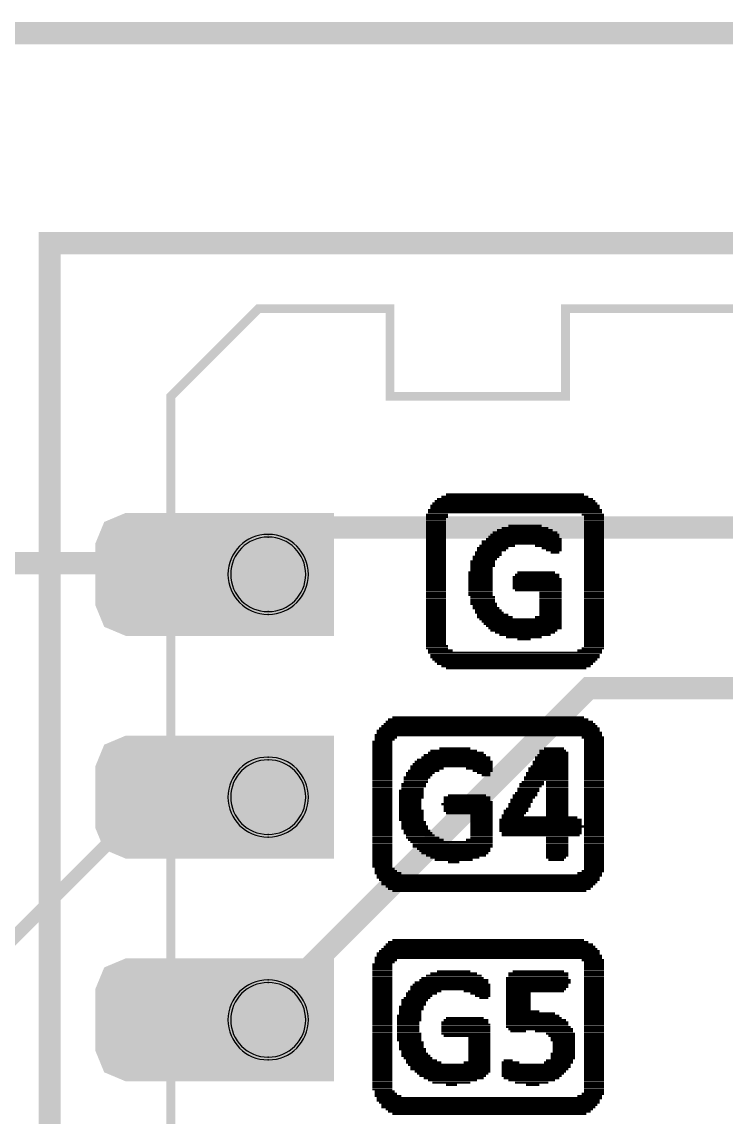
# Model space of a CAD drawing. Header units: millimetres. Extents: x -19 to 69, y -19.1 to 19.1.
# Drawn here: x 18.4 to 26.43, y 6.64 to 19.13 of the extents above; entities that cross this region are included whole.
import ezdxf

# ---------------------------------------------------------------- set-up
doc = ezdxf.new("R2010")
doc.units = ezdxf.units.MM
for name, color, linetype, true_color in [('BoardOutLine', 7, 'Continuous', 0xff00ff), ('BottomSolderMaskLayer', 7, 'Continuous', 0xaa00ff), ('Multi-Layer', 7, 'Continuous', 0xc0c0c0), ('TopLayer', 7, 'Continuous', 0xff0000), ('TopPasteMaskLayer', 7, 'Continuous', 0x808080), ('TopSilkLayer', 7, 'Continuous', 0xffcc00), ('TopSolderMaskLayer', 7, 'Continuous', 0x800080)]:
    doc.layers.add(name, color=color, linetype=linetype, true_color=true_color)

msp = doc.modelspace()

# ---------------------------------------------------------------- hatches: boundary and pattern name
at = {"layer": 'BottomSolderMaskLayer'}
for points in [[(20.458, 13.528), (21.96, 13.528), (21.96, 12.126), (20.458, 12.126)], [(20.458, 10.988), (21.96, 10.988), (21.96, 9.586), (20.458, 9.586)], [(20.458, 8.448), (21.96, 8.448), (21.96, 7.046), (20.458, 7.046)]]:
    msp.add_hatch(color=256, dxfattribs=at).paths.add_polyline_path(points)
at = {"layer": 'Multi-Layer'}
for points in [[(20.509, 13.477), (21.909, 13.477), (21.909, 12.177), (20.509, 12.177)], [(20.509, 10.937), (21.909, 10.937), (21.909, 9.637), (20.509, 9.637)], [(20.509, 8.397), (21.909, 8.397), (21.909, 7.097), (20.509, 7.097)]]:
    msp.add_hatch(color=256, dxfattribs=at).paths.add_polyline_path(points)
at = {"layer": 'TopLayer'}
for points in [[(19.289, 13.152), (19.384, 13.382), (19.614, 13.477), (20.464, 13.477), (20.694, 13.382), (20.789, 13.152), (20.789, 12.502), (20.694, 12.272), (20.464, 12.177), (19.614, 12.177), (19.384, 12.272), (19.289, 12.502)], [(19.289, 10.612), (19.384, 10.842), (19.614, 10.937), (20.464, 10.937), (20.694, 10.842), (20.789, 10.612), (20.789, 9.962), (20.694, 9.732), (20.464, 9.637), (19.614, 9.637), (19.384, 9.732), (19.289, 9.962)], [(19.289, 8.072), (19.384, 8.302), (19.614, 8.397), (20.464, 8.397), (20.694, 8.302), (20.789, 8.072), (20.789, 7.422), (20.694, 7.192), (20.464, 7.097), (19.614, 7.097), (19.384, 7.192), (19.289, 7.422)]]:
    msp.add_hatch(color=256, dxfattribs=at).paths.add_polyline_path(points)
at = {"layer": 'TopPasteMaskLayer'}
for points in [[(19.289, 13.152), (19.384, 13.382), (19.614, 13.477), (20.464, 13.477), (20.694, 13.382), (20.789, 13.152), (20.789, 12.502), (20.694, 12.272), (20.464, 12.177), (19.614, 12.177), (19.384, 12.272), (19.289, 12.502)], [(19.289, 10.612), (19.384, 10.842), (19.614, 10.937), (20.464, 10.937), (20.694, 10.842), (20.789, 10.612), (20.789, 9.962), (20.694, 9.732), (20.464, 9.637), (19.614, 9.637), (19.384, 9.732), (19.289, 9.962)], [(19.289, 8.072), (19.384, 8.302), (19.614, 8.397), (20.464, 8.397), (20.694, 8.302), (20.789, 8.072), (20.789, 7.422), (20.694, 7.192), (20.464, 7.097), (19.614, 7.097), (19.384, 7.192), (19.289, 7.422)]]:
    msp.add_hatch(color=256, dxfattribs=at).paths.add_polyline_path(points)
at = {"layer": 'TopSolderMaskLayer'}
for points in [[(19.238, 13.177), (19.34, 13.425), (19.585, 13.528), (20.493, 13.528), (20.738, 13.425), (20.84, 13.177), (20.84, 12.477), (20.738, 12.229), (20.493, 12.126), (19.585, 12.126), (19.34, 12.229), (19.238, 12.477)], [(20.458, 13.528), (21.96, 13.528), (21.96, 12.126), (20.458, 12.126)], [(19.238, 10.637), (19.34, 10.885), (19.585, 10.988), (20.493, 10.988), (20.738, 10.885), (20.84, 10.637), (20.84, 9.937), (20.738, 9.689), (20.493, 9.586), (19.585, 9.586), (19.34, 9.689), (19.238, 9.937)], [(20.458, 10.988), (21.96, 10.988), (21.96, 9.586), (20.458, 9.586)], [(19.238, 8.097), (19.34, 8.345), (19.585, 8.448), (20.493, 8.448), (20.738, 8.345), (20.84, 8.097), (20.84, 7.397), (20.738, 7.149), (20.493, 7.046), (19.585, 7.046), (19.34, 7.149), (19.238, 7.397)], [(20.458, 8.448), (21.96, 8.448), (21.96, 7.046), (20.458, 7.046)]]:
    msp.add_hatch(color=256, dxfattribs=at).paths.add_polyline_path(points)

# ---------------------------------------------------------------- linework, layer by layer
at = {"layer": 'BoardOutLine', "const_width": 0.254}
msp.add_lwpolyline([(0, 19), (50, 19)], dxfattribs=at)
msp.add_lwpolyline([(18.718, 16.603), (40.718, 16.603), (40.718, -17.397), (18.718, -17.397), (18.718, 16.603)], close=True, dxfattribs=at)
at = {"layer": 'BottomSolderMaskLayer'}
for points in [[(21.212, 13.283), (21.206, 13.283)], [(21.212, 12.371), (21.206, 12.371)], [(21.212, 10.743), (21.206, 10.743)], [(21.212, 9.831), (21.206, 9.831)], [(21.212, 8.203), (21.206, 8.203)], [(21.212, 7.291), (21.206, 7.291)]]:
    msp.add_lwpolyline(points, close=True, dxfattribs=at)
for centre, start, end in [((21.206, 12.827), 90, 270), ((21.212, 12.827), 270, 90), ((21.206, 10.287), 90, 270), ((21.212, 10.287), 270, 90), ((21.206, 7.747), 90, 270), ((21.212, 7.747), 270, 90)]:
    msp.add_arc(centre, 0.456, start, end, dxfattribs=at)
at = {"layer": 'Multi-Layer'}
for points in [[(21.212, 13.252), (21.207, 13.252)], [(21.212, 12.402), (21.207, 12.402)], [(21.212, 10.712), (21.207, 10.712)], [(21.212, 9.862), (21.207, 9.862)], [(21.212, 8.172), (21.207, 8.172)], [(21.212, 7.322), (21.207, 7.322)]]:
    msp.add_lwpolyline(points, close=True, dxfattribs=at)
for centre, start, end in [((21.207, 12.827), 90, 270), ((21.212, 12.827), 270, 90), ((21.207, 10.287), 90, 270), ((21.212, 10.287), 270, 90), ((21.207, 7.747), 90, 270), ((21.212, 7.747), 270, 90)]:
    msp.add_arc(centre, 0.425, start, end, dxfattribs=at)
at = {"layer": 'TopLayer'}
for points, const_width in [([(47.159, 13.361), (21.616, 13.361), (21.209, 12.954)], 0.254), ([(20.039, 12.954), (13.843, 12.954), (12.065, 11.176)], 0.254), ([(21.209, 7.874), (24.866, 11.531), (46.059, 11.531)], 0.254), ([(20.039, 10.414), (15.875, 6.25), (15.875, 2.921)], 0.15)]:
    msp.add_lwpolyline(points, dxfattribs=dict(at, const_width=const_width))
at = {"layer": 'TopSilkLayer'}
for points, const_width in [([(40.099, -17.143), (40.099, 14.857), (39.099, 15.857), (37.599, 15.857), (37.599, 14.857), (35.599, 14.857), (35.599, 15.857), (30.099, 15.857), (24.599, 15.857), (24.599, 14.857), (22.599, 14.857), (22.599, 15.857), (21.099, 15.857), (20.099, 14.857), (20.099, -17.143)], 0.1), ([(23.236, 13.737), (24.811, 13.737)], 0.0254), ([(23.058, 13.61), (24.988, 13.61)], 0.0254), ([(23.083, 13.635), (24.963, 13.635)], 0.0254), ([(23.109, 13.661), (24.938, 13.661)], 0.0254), ([(23.134, 13.686), (24.912, 13.686)], 0.0254), ([(23.185, 13.712), (24.861, 13.712)], 0.0254), ([(23.007, 13.508), (23.261, 13.508)], 0.0254), ([(23.007, 13.483), (23.261, 13.483)], 0.0254), ([(23.033, 13.559), (25.014, 13.559)], 0.0254), ([(23.033, 13.534), (25.014, 13.534)], 0.0254), ([(23.058, 13.585), (24.988, 13.585)], 0.0254), ([(24.785, 13.508), (25.039, 13.508)], 0.0254), ([(24.811, 13.483), (25.039, 13.483)], 0.0254), ([(23.007, 13.458), (23.236, 13.458)], 0.0254), ([(23.007, 13.432), (23.236, 13.432)], 0.0254), ([(23.007, 13.407), (23.236, 13.407)], 0.0254), ([(23.007, 13.381), (23.236, 13.381)], 0.0254), ([(23.007, 13.356), (23.236, 13.356)], 0.0254), ([(23.871, 13.356), (24.404, 13.356)], 0.0254), ([(23.947, 13.381), (24.328, 13.381)], 0.0254), ([(24.811, 13.458), (25.039, 13.458)], 0.0254), ([(24.811, 13.432), (25.039, 13.432)], 0.0254), ([(24.811, 13.407), (25.039, 13.407)], 0.0254), ([(24.811, 13.381), (25.039, 13.381)], 0.0254), ([(24.811, 13.356), (25.039, 13.356)], 0.0254), ([(23.007, 13.331), (23.236, 13.331)], 0.0254), ([(23.007, 13.305), (23.236, 13.305)], 0.0254), ([(23.007, 13.28), (23.236, 13.28)], 0.0254), ([(23.007, 13.254), (23.236, 13.254)], 0.0254), ([(23.007, 13.229), (23.236, 13.229)], 0.0254), ([(23.693, 13.229), (24.557, 13.229)], 0.0254), ([(23.718, 13.254), (24.531, 13.254)], 0.0254), ([(23.744, 13.28), (24.531, 13.28)], 0.0254), ([(23.769, 13.305), (24.506, 13.305)], 0.0254), ([(23.82, 13.331), (24.455, 13.331)], 0.0254), ([(24.811, 13.331), (25.039, 13.331)], 0.0254), ([(24.811, 13.305), (25.039, 13.305)], 0.0254), ([(24.811, 13.28), (25.039, 13.28)], 0.0254), ([(24.811, 13.254), (25.039, 13.254)], 0.0254), ([(24.811, 13.229), (25.039, 13.229)], 0.0254), ([(23.007, 13.204), (23.236, 13.204)], 0.0254), ([(23.007, 13.178), (23.236, 13.178)], 0.0254), ([(23.007, 13.153), (23.236, 13.153)], 0.0254), ([(23.007, 13.127), (23.236, 13.127)], 0.0254), ([(23.007, 13.102), (23.236, 13.102)], 0.0254), ([(23.591, 13.127), (23.947, 13.127)], 0.0254), ([(23.591, 13.102), (23.922, 13.102)], 0.0254), ([(23.617, 13.153), (24.023, 13.153)], 0.0254), ([(23.642, 13.204), (24.557, 13.204)], 0.0254), ([(23.642, 13.178), (24.557, 13.178)], 0.0254), ([(24.252, 13.153), (24.557, 13.153)], 0.0254), ([(24.328, 13.127), (24.557, 13.127)], 0.0254), ([(24.379, 13.102), (24.557, 13.102)], 0.0254), ([(24.811, 13.204), (25.039, 13.204)], 0.0254), ([(24.811, 13.178), (25.039, 13.178)], 0.0254), ([(24.811, 13.153), (25.039, 13.153)], 0.0254), ([(24.811, 13.127), (25.039, 13.127)], 0.0254), ([(24.811, 13.102), (25.039, 13.102)], 0.0254), ([(23.007, 13.077), (23.236, 13.077)], 0.0254), ([(23.007, 13.051), (23.236, 13.051)], 0.0254), ([(23.007, 13.026), (23.236, 13.026)], 0.0254), ([(23.007, 13), (23.236, 13)], 0.0254), ([(23.541, 13.026), (23.845, 13.026)], 0.0254), ([(23.541, 13), (23.82, 13)], 0.0254), ([(23.566, 13.077), (23.871, 13.077)], 0.0254), ([(23.566, 13.051), (23.871, 13.051)], 0.0254), ([(24.43, 13.077), (24.531, 13.077)], 0.0254), ([(24.811, 13.077), (25.039, 13.077)], 0.0254), ([(24.811, 13.051), (25.039, 13.051)], 0.0254), ([(24.811, 13.026), (25.039, 13.026)], 0.0254), ([(24.811, 13), (25.039, 13)], 0.0254), ([(23.007, 12.975), (23.236, 12.975)], 0.0254), ([(23.007, 12.95), (23.236, 12.95)], 0.0254), ([(23.007, 12.924), (23.236, 12.924)], 0.0254), ([(23.007, 12.899), (23.236, 12.899)], 0.0254), ([(23.007, 12.873), (23.236, 12.873)], 0.0254), ([(23.515, 12.975), (23.795, 12.975)], 0.0254), ([(23.515, 12.95), (23.795, 12.95)], 0.0254), ([(23.515, 12.924), (23.795, 12.924)], 0.0254), ([(23.515, 12.899), (23.769, 12.899)], 0.0254), ([(23.515, 12.873), (23.769, 12.873)], 0.0254), ([(24.811, 12.975), (25.039, 12.975)], 0.0254), ([(24.811, 12.95), (25.039, 12.95)], 0.0254), ([(24.811, 12.924), (25.039, 12.924)], 0.0254), ([(24.811, 12.899), (25.039, 12.899)], 0.0254), ([(24.811, 12.873), (25.039, 12.873)], 0.0254), ([(23.007, 12.848), (23.236, 12.848)], 0.0254), ([(23.007, 12.823), (23.236, 12.823)], 0.0254), ([(23.007, 12.797), (23.236, 12.797)], 0.0254), ([(23.007, 12.772), (23.236, 12.772)], 0.0254), ([(23.007, 12.746), (23.236, 12.746)], 0.0254), ([(23.49, 12.848), (23.769, 12.848)], 0.0254), ([(23.49, 12.823), (23.769, 12.823)], 0.0254), ([(23.49, 12.797), (23.769, 12.797)], 0.0254), ([(23.49, 12.772), (23.769, 12.772)], 0.0254), ([(23.49, 12.746), (23.769, 12.746)], 0.0254), ([(23.998, 12.797), (24.531, 12.797)], 0.0254), ([(23.998, 12.772), (24.557, 12.772)], 0.0254), ([(23.998, 12.746), (24.557, 12.746)], 0.0254), ([(24.023, 12.823), (24.531, 12.823)], 0.0254), ([(24.049, 12.848), (24.48, 12.848)], 0.0254), ([(24.811, 12.848), (25.039, 12.848)], 0.0254), ([(24.811, 12.823), (25.039, 12.823)], 0.0254), ([(24.811, 12.797), (25.039, 12.797)], 0.0254), ([(24.811, 12.772), (25.039, 12.772)], 0.0254), ([(24.811, 12.746), (25.039, 12.746)], 0.0254), ([(23.007, 12.721), (23.236, 12.721)], 0.0254), ([(23.007, 12.696), (23.236, 12.696)], 0.0254), ([(23.007, 12.67), (23.236, 12.67)], 0.0254), ([(23.007, 12.645), (23.236, 12.645)], 0.0254), ([(23.007, 12.619), (23.236, 12.619)], 0.0254), ([(23.49, 12.721), (23.769, 12.721)], 0.0254), ([(23.49, 12.696), (23.769, 12.696)], 0.0254), ([(23.49, 12.67), (23.769, 12.67)], 0.0254), ([(23.49, 12.645), (23.769, 12.645)], 0.0254), ([(23.49, 12.619), (23.769, 12.619)], 0.0254), ([(23.998, 12.721), (24.557, 12.721)], 0.0254), ([(23.998, 12.696), (24.557, 12.696)], 0.0254), ([(23.998, 12.67), (24.557, 12.67)], 0.0254), ([(24.023, 12.645), (24.557, 12.645)], 0.0254), ([(24.303, 12.619), (24.557, 12.619)], 0.0254), ([(24.811, 12.721), (25.039, 12.721)], 0.0254), ([(24.811, 12.696), (25.039, 12.696)], 0.0254), ([(24.811, 12.67), (25.039, 12.67)], 0.0254), ([(24.811, 12.645), (25.039, 12.645)], 0.0254), ([(24.811, 12.619), (25.039, 12.619)], 0.0254), ([(23.007, 12.594), (23.236, 12.594)], 0.0254), ([(23.007, 12.569), (23.236, 12.569)], 0.0254), ([(23.007, 12.543), (23.236, 12.543)], 0.0254), ([(23.007, 12.518), (23.236, 12.518)], 0.0254), ([(23.007, 12.492), (23.236, 12.492)], 0.0254), ([(23.49, 12.594), (23.769, 12.594)], 0.0254), ([(23.515, 12.569), (23.795, 12.569)], 0.0254), ([(23.515, 12.543), (23.795, 12.543)], 0.0254), ([(23.515, 12.518), (23.795, 12.518)], 0.0254), ([(23.515, 12.492), (23.82, 12.492)], 0.0254), ([(24.303, 12.594), (24.557, 12.594)], 0.0254), ([(24.303, 12.569), (24.557, 12.569)], 0.0254), ([(24.303, 12.543), (24.557, 12.543)], 0.0254), ([(24.303, 12.518), (24.557, 12.518)], 0.0254), ([(24.303, 12.492), (24.557, 12.492)], 0.0254), ([(24.811, 12.594), (25.039, 12.594)], 0.0254), ([(24.811, 12.569), (25.039, 12.569)], 0.0254), ([(24.811, 12.543), (25.039, 12.543)], 0.0254), ([(24.811, 12.518), (25.039, 12.518)], 0.0254), ([(24.811, 12.492), (25.039, 12.492)], 0.0254), ([(23.007, 12.467), (23.236, 12.467)], 0.0254), ([(23.007, 12.442), (23.236, 12.442)], 0.0254), ([(23.007, 12.416), (23.236, 12.416)], 0.0254), ([(23.007, 12.391), (23.236, 12.391)], 0.0254), ([(23.007, 12.365), (23.236, 12.365)], 0.0254), ([(23.541, 12.467), (23.82, 12.467)], 0.0254), ([(23.541, 12.442), (23.845, 12.442)], 0.0254), ([(23.566, 12.416), (23.871, 12.416)], 0.0254), ([(23.566, 12.391), (23.896, 12.391)], 0.0254), ([(23.591, 12.365), (23.947, 12.365)], 0.0254), ([(24.303, 12.467), (24.557, 12.467)], 0.0254), ([(24.303, 12.442), (24.557, 12.442)], 0.0254), ([(24.303, 12.416), (24.557, 12.416)], 0.0254), ([(24.303, 12.391), (24.557, 12.391)], 0.0254), ([(24.303, 12.365), (24.557, 12.365)], 0.0254), ([(24.811, 12.467), (25.039, 12.467)], 0.0254), ([(24.811, 12.442), (25.039, 12.442)], 0.0254), ([(24.811, 12.416), (25.039, 12.416)], 0.0254), ([(24.811, 12.391), (25.039, 12.391)], 0.0254), ([(24.811, 12.365), (25.039, 12.365)], 0.0254), ([(23.007, 12.34), (23.236, 12.34)], 0.0254), ([(23.007, 12.315), (23.236, 12.315)], 0.0254), ([(23.007, 12.289), (23.236, 12.289)], 0.0254), ([(23.007, 12.264), (23.236, 12.264)], 0.0254), ([(23.007, 12.238), (23.236, 12.238)], 0.0254), ([(23.591, 12.34), (23.998, 12.34)], 0.0254), ([(23.617, 12.315), (24.557, 12.315)], 0.0254), ([(23.642, 12.289), (24.557, 12.289)], 0.0254), ([(23.668, 12.264), (24.557, 12.264)], 0.0254), ([(23.693, 12.238), (24.557, 12.238)], 0.0254), ([(24.252, 12.34), (24.557, 12.34)], 0.0254), ([(24.811, 12.34), (25.039, 12.34)], 0.0254), ([(24.811, 12.315), (25.039, 12.315)], 0.0254), ([(24.811, 12.289), (25.039, 12.289)], 0.0254), ([(24.811, 12.264), (25.039, 12.264)], 0.0254), ([(24.811, 12.238), (25.039, 12.238)], 0.0254), ([(23.007, 12.213), (23.236, 12.213)], 0.0254), ([(23.007, 12.188), (23.236, 12.188)], 0.0254), ([(23.007, 12.162), (23.236, 12.162)], 0.0254), ([(23.007, 12.137), (23.236, 12.137)], 0.0254), ([(23.007, 12.111), (23.236, 12.111)], 0.0254), ([(23.718, 12.213), (24.557, 12.213)], 0.0254), ([(23.744, 12.188), (24.506, 12.188)], 0.0254), ([(23.795, 12.162), (24.48, 12.162)], 0.0254), ([(23.845, 12.137), (24.43, 12.137)], 0.0254), ([(23.922, 12.111), (24.328, 12.111)], 0.0254), ([(24.811, 12.213), (25.039, 12.213)], 0.0254), ([(24.811, 12.188), (25.039, 12.188)], 0.0254), ([(24.811, 12.162), (25.039, 12.162)], 0.0254), ([(24.811, 12.137), (25.039, 12.137)], 0.0254), ([(24.811, 12.111), (25.039, 12.111)], 0.0254), ([(23.007, 12.086), (23.236, 12.086)], 0.0254), ([(23.007, 12.061), (23.236, 12.061)], 0.0254), ([(23.007, 12.035), (23.236, 12.035)], 0.0254), ([(23.007, 12.01), (23.261, 12.01)], 0.0254), ([(23.007, 11.984), (23.261, 11.984)], 0.0254), ([(24.049, 12.086), (24.201, 12.086)], 0.0254), ([(24.785, 11.984), (25.039, 11.984)], 0.0254), ([(24.811, 12.086), (25.039, 12.086)], 0.0254), ([(24.811, 12.061), (25.039, 12.061)], 0.0254), ([(24.811, 12.035), (25.039, 12.035)], 0.0254), ([(24.811, 12.01), (25.039, 12.01)], 0.0254), ([(23.033, 11.959), (23.312, 11.959)], 0.0254), ([(23.033, 11.934), (25.014, 11.934)], 0.0254), ([(23.058, 11.908), (24.988, 11.908)], 0.0254), ([(23.058, 11.883), (24.988, 11.883)], 0.0254), ([(23.083, 11.857), (24.963, 11.857)], 0.0254), ([(24.734, 11.959), (25.014, 11.959)], 0.0254), ([(23.109, 11.832), (24.938, 11.832)], 0.0254), ([(23.134, 11.807), (24.912, 11.807)], 0.0254), ([(23.185, 11.781), (24.887, 11.781)], 0.0254), ([(23.236, 11.756), (24.836, 11.756)], 0.0254), ([(22.525, 11.121), (24.938, 11.121)], 0.0254), ([(22.55, 11.146), (24.912, 11.146)], 0.0254), ([(22.575, 11.172), (24.861, 11.172)], 0.0254), ([(22.626, 11.197), (24.811, 11.197)], 0.0254), ([(22.423, 10.994), (25.014, 10.994)], 0.0254), ([(22.448, 11.045), (24.988, 11.045)], 0.0254), ([(22.448, 11.019), (25.014, 11.019)], 0.0254), ([(22.474, 11.07), (24.988, 11.07)], 0.0254), ([(22.499, 11.095), (24.963, 11.095)], 0.0254), ([(22.398, 10.918), (22.626, 10.918)], 0.0254), ([(22.398, 10.892), (22.626, 10.892)], 0.0254), ([(22.398, 10.867), (22.626, 10.867)], 0.0254), ([(22.423, 10.968), (22.677, 10.968)], 0.0254), ([(22.423, 10.943), (22.652, 10.943)], 0.0254), ([(24.785, 10.968), (25.039, 10.968)], 0.0254), ([(24.811, 10.943), (25.039, 10.943)], 0.0254), ([(24.811, 10.918), (25.039, 10.918)], 0.0254), ([(24.811, 10.892), (25.039, 10.892)], 0.0254), ([(24.811, 10.867), (25.039, 10.867)], 0.0254), ([(22.398, 10.841), (22.626, 10.841)], 0.0254), ([(22.398, 10.816), (22.626, 10.816)], 0.0254), ([(22.398, 10.791), (22.626, 10.791)], 0.0254), ([(22.398, 10.765), (22.626, 10.765)], 0.0254), ([(22.398, 10.74), (22.626, 10.74)], 0.0254), ([(22.956, 10.74), (23.744, 10.74)], 0.0254), ([(22.982, 10.765), (23.693, 10.765)], 0.0254), ([(23.033, 10.791), (23.668, 10.791)], 0.0254), ([(23.058, 10.816), (23.591, 10.816)], 0.0254), ([(23.16, 10.841), (23.515, 10.841)], 0.0254), ([(24.252, 10.74), (24.633, 10.74)], 0.0254), ([(24.277, 10.765), (24.633, 10.765)], 0.0254), ([(24.303, 10.816), (24.607, 10.816)], 0.0254), ([(24.303, 10.791), (24.633, 10.791)], 0.0254), ([(24.353, 10.841), (24.582, 10.841)], 0.0254), ([(24.811, 10.841), (25.039, 10.841)], 0.0254), ([(24.811, 10.816), (25.039, 10.816)], 0.0254), ([(24.811, 10.791), (25.039, 10.791)], 0.0254), ([(24.811, 10.765), (25.039, 10.765)], 0.0254), ([(24.811, 10.74), (25.039, 10.74)], 0.0254), ([(22.398, 10.714), (22.626, 10.714)], 0.0254), ([(22.398, 10.689), (22.626, 10.689)], 0.0254), ([(22.398, 10.664), (22.626, 10.664)], 0.0254), ([(22.398, 10.638), (22.626, 10.638)], 0.0254), ([(22.398, 10.613), (22.626, 10.613)], 0.0254), ([(22.829, 10.638), (23.769, 10.638)], 0.0254), ([(22.829, 10.613), (23.21, 10.613)], 0.0254), ([(22.855, 10.664), (23.769, 10.664)], 0.0254), ([(22.88, 10.689), (23.769, 10.689)], 0.0254), ([(22.906, 10.714), (23.744, 10.714)], 0.0254), ([(23.464, 10.613), (23.769, 10.613)], 0.0254), ([(24.176, 10.613), (24.633, 10.613)], 0.0254), ([(24.201, 10.638), (24.633, 10.638)], 0.0254), ([(24.226, 10.689), (24.633, 10.689)], 0.0254), ([(24.226, 10.664), (24.633, 10.664)], 0.0254), ([(24.252, 10.714), (24.633, 10.714)], 0.0254), ([(24.811, 10.714), (25.039, 10.714)], 0.0254), ([(24.811, 10.689), (25.039, 10.689)], 0.0254), ([(24.811, 10.664), (25.039, 10.664)], 0.0254), ([(24.811, 10.638), (25.039, 10.638)], 0.0254), ([(24.811, 10.613), (25.039, 10.613)], 0.0254), ([(22.398, 10.587), (22.626, 10.587)], 0.0254), ([(22.398, 10.562), (22.626, 10.562)], 0.0254), ([(22.398, 10.537), (22.626, 10.537)], 0.0254), ([(22.398, 10.511), (22.626, 10.511)], 0.0254), ([(22.398, 10.486), (22.626, 10.486)], 0.0254), ([(22.753, 10.511), (23.058, 10.511)], 0.0254), ([(22.753, 10.486), (23.033, 10.486)], 0.0254), ([(22.779, 10.562), (23.109, 10.562)], 0.0254), ([(22.779, 10.537), (23.083, 10.537)], 0.0254), ([(22.804, 10.587), (23.16, 10.587)], 0.0254), ([(23.541, 10.587), (23.769, 10.587)], 0.0254), ([(23.591, 10.562), (23.744, 10.562)], 0.0254), ([(23.642, 10.537), (23.744, 10.537)], 0.0254), ([(24.125, 10.511), (24.633, 10.511)], 0.0254), ([(24.125, 10.486), (24.633, 10.486)], 0.0254), ([(24.15, 10.562), (24.633, 10.562)], 0.0254), ([(24.15, 10.537), (24.633, 10.537)], 0.0254), ([(24.176, 10.587), (24.633, 10.587)], 0.0254), ([(24.811, 10.587), (25.039, 10.587)], 0.0254), ([(24.811, 10.562), (25.039, 10.562)], 0.0254), ([(24.811, 10.537), (25.039, 10.537)], 0.0254), ([(24.811, 10.511), (25.039, 10.511)], 0.0254), ([(24.811, 10.486), (25.039, 10.486)], 0.0254), ([(22.398, 10.46), (22.626, 10.46)], 0.0254), ([(22.398, 10.435), (22.626, 10.435)], 0.0254), ([(22.398, 10.41), (22.626, 10.41)], 0.0254), ([(22.398, 10.384), (22.626, 10.384)], 0.0254), ([(22.398, 10.359), (22.626, 10.359)], 0.0254), ([(22.702, 10.359), (22.982, 10.359)], 0.0254), ([(22.728, 10.435), (23.007, 10.435)], 0.0254), ([(22.728, 10.41), (23.007, 10.41)], 0.0254), ([(22.728, 10.384), (22.982, 10.384)], 0.0254), ([(22.753, 10.46), (23.033, 10.46)], 0.0254), ([(24.049, 10.384), (24.303, 10.384)], 0.0254), ([(24.049, 10.359), (24.303, 10.359)], 0.0254), ([(24.074, 10.435), (24.353, 10.435)], 0.0254), ([(24.074, 10.41), (24.328, 10.41)], 0.0254), ([(24.099, 10.46), (24.353, 10.46)], 0.0254), ([(24.379, 10.46), (24.633, 10.46)], 0.0254), ([(24.379, 10.435), (24.633, 10.435)], 0.0254), ([(24.379, 10.41), (24.633, 10.41)], 0.0254), ([(24.379, 10.384), (24.633, 10.384)], 0.0254), ([(24.379, 10.359), (24.633, 10.359)], 0.0254), ([(24.811, 10.46), (25.039, 10.46)], 0.0254), ([(24.811, 10.435), (25.039, 10.435)], 0.0254), ([(24.811, 10.41), (25.039, 10.41)], 0.0254), ([(24.811, 10.384), (25.039, 10.384)], 0.0254), ([(24.811, 10.359), (25.039, 10.359)], 0.0254), ([(22.398, 10.333), (22.626, 10.333)], 0.0254), ([(22.398, 10.308), (22.626, 10.308)], 0.0254), ([(22.398, 10.283), (22.626, 10.283)], 0.0254), ([(22.398, 10.257), (22.626, 10.257)], 0.0254), ([(22.398, 10.232), (22.626, 10.232)], 0.0254), ([(22.702, 10.333), (22.982, 10.333)], 0.0254), ([(22.702, 10.308), (22.982, 10.308)], 0.0254), ([(22.702, 10.283), (22.982, 10.283)], 0.0254), ([(22.702, 10.257), (22.956, 10.257)], 0.0254), ([(22.702, 10.232), (22.956, 10.232)], 0.0254), ([(23.21, 10.283), (23.744, 10.283)], 0.0254), ([(23.21, 10.257), (23.744, 10.257)], 0.0254), ([(23.21, 10.232), (23.769, 10.232)], 0.0254), ([(23.261, 10.308), (23.693, 10.308)], 0.0254), ([(23.972, 10.257), (24.226, 10.257)], 0.0254), ([(23.972, 10.232), (24.226, 10.232)], 0.0254), ([(23.998, 10.308), (24.277, 10.308)], 0.0254), ([(23.998, 10.283), (24.252, 10.283)], 0.0254), ([(24.023, 10.333), (24.277, 10.333)], 0.0254), ([(24.379, 10.333), (24.633, 10.333)], 0.0254), ([(24.379, 10.308), (24.633, 10.308)], 0.0254), ([(24.379, 10.283), (24.633, 10.283)], 0.0254), ([(24.379, 10.257), (24.633, 10.257)], 0.0254), ([(24.379, 10.232), (24.633, 10.232)], 0.0254), ([(24.811, 10.333), (25.039, 10.333)], 0.0254), ([(24.811, 10.308), (25.039, 10.308)], 0.0254), ([(24.811, 10.283), (25.039, 10.283)], 0.0254), ([(24.811, 10.257), (25.039, 10.257)], 0.0254), ([(24.811, 10.232), (25.039, 10.232)], 0.0254), ([(22.398, 10.206), (22.626, 10.206)], 0.0254), ([(22.398, 10.181), (22.626, 10.181)], 0.0254), ([(22.398, 10.156), (22.626, 10.156)], 0.0254), ([(22.398, 10.13), (22.626, 10.13)], 0.0254), ([(22.398, 10.105), (22.626, 10.105)], 0.0254), ([(22.702, 10.206), (22.956, 10.206)], 0.0254), ([(22.702, 10.181), (22.956, 10.181)], 0.0254), ([(22.702, 10.156), (22.956, 10.156)], 0.0254), ([(22.702, 10.13), (22.982, 10.13)], 0.0254), ([(22.702, 10.105), (22.982, 10.105)], 0.0254), ([(23.185, 10.206), (23.769, 10.206)], 0.0254), ([(23.21, 10.181), (23.769, 10.181)], 0.0254), ([(23.21, 10.156), (23.769, 10.156)], 0.0254), ([(23.21, 10.13), (23.769, 10.13)], 0.0254), ([(23.236, 10.105), (23.769, 10.105)], 0.0254), ([(23.896, 10.13), (24.176, 10.13)], 0.0254), ([(23.896, 10.105), (24.15, 10.105)], 0.0254), ([(23.922, 10.156), (24.176, 10.156)], 0.0254), ([(23.947, 10.206), (24.201, 10.206)], 0.0254), ([(23.947, 10.181), (24.201, 10.181)], 0.0254), ([(24.379, 10.206), (24.633, 10.206)], 0.0254), ([(24.379, 10.181), (24.633, 10.181)], 0.0254), ([(24.379, 10.156), (24.633, 10.156)], 0.0254), ([(24.379, 10.13), (24.633, 10.13)], 0.0254), ([(24.379, 10.105), (24.633, 10.105)], 0.0254), ([(24.811, 10.206), (25.039, 10.206)], 0.0254), ([(24.811, 10.181), (25.039, 10.181)], 0.0254), ([(24.811, 10.156), (25.039, 10.156)], 0.0254), ([(24.811, 10.13), (25.039, 10.13)], 0.0254), ([(24.811, 10.105), (25.039, 10.105)], 0.0254), ([(22.398, 10.079), (22.626, 10.079)], 0.0254), ([(22.398, 10.054), (22.626, 10.054)], 0.0254), ([(22.398, 10.029), (22.626, 10.029)], 0.0254), ([(22.398, 10.003), (22.626, 10.003)], 0.0254), ([(22.702, 10.079), (22.982, 10.079)], 0.0254), ([(22.702, 10.054), (22.982, 10.054)], 0.0254), ([(22.702, 10.029), (22.982, 10.029)], 0.0254), ([(22.728, 10.003), (23.007, 10.003)], 0.0254), ([(23.515, 10.079), (23.769, 10.079)], 0.0254), ([(23.515, 10.054), (23.769, 10.054)], 0.0254), ([(23.515, 10.029), (23.769, 10.029)], 0.0254), ([(23.515, 10.003), (23.769, 10.003)], 0.0254), ([(23.845, 10.029), (24.785, 10.029)], 0.0254), ([(23.845, 10.003), (24.785, 10.003)], 0.0254), ([(23.871, 10.079), (24.125, 10.079)], 0.0254), ([(23.871, 10.054), (24.734, 10.054)], 0.0254), ([(24.379, 10.079), (24.633, 10.079)], 0.0254), ([(24.811, 10.079), (25.039, 10.079)], 0.0254), ([(24.811, 10.054), (25.039, 10.054)], 0.0254), ([(24.811, 10.029), (25.039, 10.029)], 0.0254), ([(24.811, 10.003), (25.039, 10.003)], 0.0254), ([(22.398, 9.978), (22.626, 9.978)], 0.0254), ([(22.398, 9.952), (22.626, 9.952)], 0.0254), ([(22.398, 9.927), (22.626, 9.927)], 0.0254), ([(22.398, 9.902), (22.626, 9.902)], 0.0254), ([(22.398, 9.876), (22.626, 9.876)], 0.0254), ([(22.728, 9.978), (23.007, 9.978)], 0.0254), ([(22.728, 9.952), (23.033, 9.952)], 0.0254), ([(22.728, 9.927), (23.033, 9.927)], 0.0254), ([(22.753, 9.902), (23.058, 9.902)], 0.0254), ([(22.753, 9.876), (23.083, 9.876)], 0.0254), ([(23.515, 9.978), (23.769, 9.978)], 0.0254), ([(23.515, 9.952), (23.769, 9.952)], 0.0254), ([(23.515, 9.927), (23.769, 9.927)], 0.0254), ([(23.515, 9.902), (23.769, 9.902)], 0.0254), ([(23.515, 9.876), (23.769, 9.876)], 0.0254), ([(23.845, 9.978), (24.785, 9.978)], 0.0254), ([(23.845, 9.952), (25.039, 9.952)], 0.0254), ([(23.845, 9.927), (24.785, 9.927)], 0.0254), ([(23.845, 9.902), (24.785, 9.902)], 0.0254), ([(23.871, 9.876), (24.785, 9.876)], 0.0254), ([(24.811, 9.978), (25.039, 9.978)], 0.0254), ([(24.811, 9.927), (25.039, 9.927)], 0.0254), ([(24.811, 9.902), (25.039, 9.902)], 0.0254), ([(24.811, 9.876), (25.039, 9.876)], 0.0254), ([(22.398, 9.851), (22.626, 9.851)], 0.0254), ([(22.398, 9.825), (22.626, 9.825)], 0.0254), ([(22.398, 9.8), (22.626, 9.8)], 0.0254), ([(22.398, 9.775), (22.626, 9.775)], 0.0254), ([(22.398, 9.749), (22.626, 9.749)], 0.0254), ([(22.779, 9.851), (23.109, 9.851)], 0.0254), ([(22.779, 9.825), (23.16, 9.825)], 0.0254), ([(22.804, 9.8), (23.21, 9.8)], 0.0254), ([(22.829, 9.775), (23.769, 9.775)], 0.0254), ([(22.855, 9.749), (23.769, 9.749)], 0.0254), ([(23.464, 9.8), (23.769, 9.8)], 0.0254), ([(23.515, 9.851), (23.769, 9.851)], 0.0254), ([(23.515, 9.825), (23.769, 9.825)], 0.0254), ([(23.871, 9.851), (24.76, 9.851)], 0.0254), ([(24.379, 9.825), (24.633, 9.825)], 0.0254), ([(24.379, 9.8), (24.633, 9.8)], 0.0254), ([(24.379, 9.775), (24.633, 9.775)], 0.0254), ([(24.379, 9.749), (24.633, 9.749)], 0.0254), ([(24.811, 9.851), (25.039, 9.851)], 0.0254), ([(24.811, 9.825), (25.039, 9.825)], 0.0254), ([(24.811, 9.8), (25.039, 9.8)], 0.0254), ([(24.811, 9.775), (25.039, 9.775)], 0.0254), ([(24.811, 9.749), (25.039, 9.749)], 0.0254), ([(22.398, 9.724), (22.626, 9.724)], 0.0254), ([(22.398, 9.698), (22.626, 9.698)], 0.0254), ([(22.398, 9.673), (22.626, 9.673)], 0.0254), ([(22.398, 9.648), (22.626, 9.648)], 0.0254), ([(22.398, 9.622), (22.626, 9.622)], 0.0254), ([(22.855, 9.724), (23.769, 9.724)], 0.0254), ([(22.906, 9.698), (23.744, 9.698)], 0.0254), ([(22.931, 9.673), (23.744, 9.673)], 0.0254), ([(22.956, 9.648), (23.718, 9.648)], 0.0254), ([(23.007, 9.622), (23.693, 9.622)], 0.0254), ([(24.379, 9.724), (24.633, 9.724)], 0.0254), ([(24.379, 9.698), (24.633, 9.698)], 0.0254), ([(24.379, 9.673), (24.633, 9.673)], 0.0254), ([(24.379, 9.648), (24.633, 9.648)], 0.0254), ([(24.379, 9.622), (24.633, 9.622)], 0.0254), ([(24.811, 9.724), (25.039, 9.724)], 0.0254), ([(24.811, 9.698), (25.039, 9.698)], 0.0254), ([(24.811, 9.673), (25.039, 9.673)], 0.0254), ([(24.811, 9.648), (25.039, 9.648)], 0.0254), ([(24.811, 9.622), (25.039, 9.622)], 0.0254), ([(22.398, 9.597), (22.626, 9.597)], 0.0254), ([(22.398, 9.571), (22.626, 9.571)], 0.0254), ([(22.398, 9.546), (22.626, 9.546)], 0.0254), ([(22.398, 9.521), (22.626, 9.521)], 0.0254), ([(22.398, 9.495), (22.626, 9.495)], 0.0254), ([(23.058, 9.597), (23.617, 9.597)], 0.0254), ([(23.109, 9.571), (23.541, 9.571)], 0.0254), ([(23.261, 9.546), (23.388, 9.546)], 0.0254), ([(24.379, 9.597), (24.607, 9.597)], 0.0254), ([(24.404, 9.571), (24.582, 9.571)], 0.0254), ([(24.811, 9.597), (25.039, 9.597)], 0.0254), ([(24.811, 9.571), (25.039, 9.571)], 0.0254), ([(24.811, 9.546), (25.039, 9.546)], 0.0254), ([(24.811, 9.521), (25.039, 9.521)], 0.0254), ([(24.811, 9.495), (25.039, 9.495)], 0.0254), ([(22.423, 9.47), (22.652, 9.47)], 0.0254), ([(22.423, 9.444), (22.677, 9.444)], 0.0254), ([(22.423, 9.419), (22.728, 9.419)], 0.0254), ([(22.448, 9.394), (25.014, 9.394)], 0.0254), ([(22.448, 9.368), (24.988, 9.368)], 0.0254), ([(24.734, 9.419), (25.014, 9.419)], 0.0254), ([(24.785, 9.444), (25.039, 9.444)], 0.0254), ([(24.811, 9.47), (25.039, 9.47)], 0.0254), ([(22.474, 9.343), (24.988, 9.343)], 0.0254), ([(22.499, 9.317), (24.963, 9.317)], 0.0254), ([(22.499, 9.292), (24.938, 9.292)], 0.0254), ([(22.55, 9.267), (24.912, 9.267)], 0.0254), ([(22.575, 9.241), (24.887, 9.241)], 0.0254), ([(22.626, 9.216), (24.836, 9.216)], 0.0254), ([(22.55, 8.606), (24.912, 8.606)], 0.0254), ([(22.575, 8.632), (24.861, 8.632)], 0.0254), ([(22.626, 8.657), (24.811, 8.657)], 0.0254), ([(22.448, 8.505), (24.988, 8.505)], 0.0254), ([(22.474, 8.53), (24.988, 8.53)], 0.0254), ([(22.499, 8.555), (24.963, 8.555)], 0.0254), ([(22.525, 8.581), (24.938, 8.581)], 0.0254), ([(22.398, 8.378), (22.626, 8.378)], 0.0254), ([(22.423, 8.454), (25.014, 8.454)], 0.0254), ([(22.423, 8.428), (22.677, 8.428)], 0.0254), ([(22.423, 8.403), (22.652, 8.403)], 0.0254), ([(22.448, 8.479), (25.014, 8.479)], 0.0254), ([(24.785, 8.428), (25.039, 8.428)], 0.0254), ([(24.811, 8.403), (25.039, 8.403)], 0.0254), ([(24.811, 8.378), (25.039, 8.378)], 0.0254), ([(22.398, 8.352), (22.626, 8.352)], 0.0254), ([(22.398, 8.327), (22.626, 8.327)], 0.0254), ([(22.398, 8.301), (22.626, 8.301)], 0.0254), ([(22.398, 8.276), (22.626, 8.276)], 0.0254), ([(22.398, 8.251), (22.626, 8.251)], 0.0254), ([(23.007, 8.251), (23.642, 8.251)], 0.0254), ([(23.058, 8.276), (23.591, 8.276)], 0.0254), ([(23.134, 8.301), (23.515, 8.301)], 0.0254), ([(23.947, 8.276), (24.633, 8.276)], 0.0254), ([(23.947, 8.251), (24.633, 8.251)], 0.0254), ([(23.998, 8.301), (24.582, 8.301)], 0.0254), ([(24.811, 8.352), (25.039, 8.352)], 0.0254), ([(24.811, 8.327), (25.039, 8.327)], 0.0254), ([(24.811, 8.301), (25.039, 8.301)], 0.0254), ([(24.811, 8.276), (25.039, 8.276)], 0.0254), ([(24.811, 8.251), (25.039, 8.251)], 0.0254), ([(22.398, 8.225), (22.626, 8.225)], 0.0254), ([(22.398, 8.2), (22.626, 8.2)], 0.0254), ([(22.398, 8.174), (22.626, 8.174)], 0.0254), ([(22.398, 8.149), (22.626, 8.149)], 0.0254), ([(22.398, 8.124), (22.626, 8.124)], 0.0254), ([(22.829, 8.124), (23.744, 8.124)], 0.0254), ([(22.855, 8.149), (23.744, 8.149)], 0.0254), ([(22.88, 8.174), (23.718, 8.174)], 0.0254), ([(22.931, 8.2), (23.718, 8.2)], 0.0254), ([(22.956, 8.225), (23.668, 8.225)], 0.0254), ([(23.922, 8.225), (24.633, 8.225)], 0.0254), ([(23.922, 8.2), (24.658, 8.2)], 0.0254), ([(23.922, 8.174), (24.658, 8.174)], 0.0254), ([(23.922, 8.149), (24.633, 8.149)], 0.0254), ([(23.922, 8.124), (24.633, 8.124)], 0.0254), ([(24.811, 8.225), (25.039, 8.225)], 0.0254), ([(24.811, 8.2), (25.039, 8.2)], 0.0254), ([(24.811, 8.174), (25.039, 8.174)], 0.0254), ([(24.811, 8.149), (25.039, 8.149)], 0.0254), ([(24.811, 8.124), (25.039, 8.124)], 0.0254), ([(22.398, 8.098), (22.626, 8.098)], 0.0254), ([(22.398, 8.073), (22.626, 8.073)], 0.0254), ([(22.398, 8.047), (22.626, 8.047)], 0.0254), ([(22.398, 8.022), (22.626, 8.022)], 0.0254), ([(22.398, 7.997), (22.626, 7.997)], 0.0254), ([(22.753, 7.997), (23.058, 7.997)], 0.0254), ([(22.779, 8.047), (23.134, 8.047)], 0.0254), ([(22.779, 8.022), (23.083, 8.022)], 0.0254), ([(22.804, 8.073), (23.185, 8.073)], 0.0254), ([(22.829, 8.098), (23.744, 8.098)], 0.0254), ([(23.439, 8.073), (23.744, 8.073)], 0.0254), ([(23.515, 8.047), (23.744, 8.047)], 0.0254), ([(23.566, 8.022), (23.744, 8.022)], 0.0254), ([(23.617, 7.997), (23.718, 7.997)], 0.0254), ([(23.922, 8.098), (24.607, 8.098)], 0.0254), ([(23.922, 8.073), (24.582, 8.073)], 0.0254), ([(23.922, 8.047), (24.201, 8.047)], 0.0254), ([(23.922, 8.022), (24.201, 8.022)], 0.0254), ([(23.922, 7.997), (24.201, 7.997)], 0.0254), ([(24.811, 8.098), (25.039, 8.098)], 0.0254), ([(24.811, 8.073), (25.039, 8.073)], 0.0254), ([(24.811, 8.047), (25.039, 8.047)], 0.0254), ([(24.811, 8.022), (25.039, 8.022)], 0.0254), ([(24.811, 7.997), (25.039, 7.997)], 0.0254), ([(22.398, 7.971), (22.626, 7.971)], 0.0254), ([(22.398, 7.946), (22.626, 7.946)], 0.0254), ([(22.398, 7.92), (22.626, 7.92)], 0.0254), ([(22.398, 7.895), (22.626, 7.895)], 0.0254), ([(22.398, 7.87), (22.626, 7.87)], 0.0254), ([(22.702, 7.895), (22.982, 7.895)], 0.0254), ([(22.702, 7.87), (22.982, 7.87)], 0.0254), ([(22.728, 7.971), (23.033, 7.971)], 0.0254), ([(22.728, 7.946), (23.007, 7.946)], 0.0254), ([(22.728, 7.92), (23.007, 7.92)], 0.0254), ([(23.922, 7.971), (24.201, 7.971)], 0.0254), ([(23.922, 7.946), (24.201, 7.946)], 0.0254), ([(23.922, 7.92), (24.201, 7.92)], 0.0254), ([(23.922, 7.895), (24.201, 7.895)], 0.0254), ([(23.922, 7.87), (24.201, 7.87)], 0.0254), ([(24.811, 7.971), (25.039, 7.971)], 0.0254), ([(24.811, 7.946), (25.039, 7.946)], 0.0254), ([(24.811, 7.92), (25.039, 7.92)], 0.0254), ([(24.811, 7.895), (25.039, 7.895)], 0.0254), ([(24.811, 7.87), (25.039, 7.87)], 0.0254), ([(22.398, 7.844), (22.626, 7.844)], 0.0254), ([(22.398, 7.819), (22.626, 7.819)], 0.0254), ([(22.398, 7.793), (22.626, 7.793)], 0.0254), ([(22.398, 7.768), (22.626, 7.768)], 0.0254), ([(22.398, 7.743), (22.626, 7.743)], 0.0254), ([(22.677, 7.793), (22.956, 7.793)], 0.0254), ([(22.677, 7.768), (22.956, 7.768)], 0.0254), ([(22.677, 7.743), (22.956, 7.743)], 0.0254), ([(22.702, 7.844), (22.956, 7.844)], 0.0254), ([(22.702, 7.819), (22.956, 7.819)], 0.0254), ([(23.21, 7.743), (23.718, 7.743)], 0.0254), ([(23.236, 7.768), (23.668, 7.768)], 0.0254), ([(23.922, 7.844), (24.303, 7.844)], 0.0254), ([(23.922, 7.819), (24.48, 7.819)], 0.0254), ([(23.922, 7.793), (24.531, 7.793)], 0.0254), ([(23.922, 7.768), (24.557, 7.768)], 0.0254), ([(23.922, 7.743), (24.607, 7.743)], 0.0254), ([(24.811, 7.844), (25.039, 7.844)], 0.0254), ([(24.811, 7.819), (25.039, 7.819)], 0.0254), ([(24.811, 7.793), (25.039, 7.793)], 0.0254), ([(24.811, 7.768), (25.039, 7.768)], 0.0254), ([(24.811, 7.743), (25.039, 7.743)], 0.0254), ([(22.398, 7.717), (22.626, 7.717)], 0.0254), ([(22.398, 7.692), (22.626, 7.692)], 0.0254), ([(22.398, 7.666), (22.626, 7.666)], 0.0254), ([(22.398, 7.641), (22.626, 7.641)], 0.0254), ([(22.398, 7.616), (22.626, 7.616)], 0.0254), ([(22.677, 7.717), (22.931, 7.717)], 0.0254), ([(22.677, 7.692), (22.931, 7.692)], 0.0254), ([(22.677, 7.666), (22.931, 7.666)], 0.0254), ([(22.677, 7.641), (22.931, 7.641)], 0.0254), ([(22.677, 7.616), (22.931, 7.616)], 0.0254), ([(23.185, 7.717), (23.718, 7.717)], 0.0254), ([(23.185, 7.692), (23.744, 7.692)], 0.0254), ([(23.185, 7.666), (23.744, 7.666)], 0.0254), ([(23.185, 7.641), (23.744, 7.641)], 0.0254), ([(23.185, 7.616), (23.744, 7.616)], 0.0254), ([(23.922, 7.717), (24.633, 7.717)], 0.0254), ([(23.922, 7.692), (24.633, 7.692)], 0.0254), ([(23.922, 7.666), (24.658, 7.666)], 0.0254), ([(23.947, 7.641), (24.684, 7.641)], 0.0254), ([(23.972, 7.616), (24.15, 7.616)], 0.0254), ([(24.252, 7.616), (24.684, 7.616)], 0.0254), ([(24.811, 7.717), (25.039, 7.717)], 0.0254), ([(24.811, 7.692), (25.039, 7.692)], 0.0254), ([(24.811, 7.666), (25.039, 7.666)], 0.0254), ([(24.811, 7.641), (25.039, 7.641)], 0.0254), ([(24.811, 7.616), (25.039, 7.616)], 0.0254), ([(22.398, 7.59), (22.626, 7.59)], 0.0254), ([(22.398, 7.565), (22.626, 7.565)], 0.0254), ([(22.398, 7.539), (22.626, 7.539)], 0.0254), ([(22.398, 7.514), (22.626, 7.514)], 0.0254), ([(22.398, 7.489), (22.626, 7.489)], 0.0254), ([(22.677, 7.59), (22.956, 7.59)], 0.0254), ([(22.677, 7.565), (22.956, 7.565)], 0.0254), ([(22.677, 7.539), (22.956, 7.539)], 0.0254), ([(22.677, 7.514), (22.956, 7.514)], 0.0254), ([(22.702, 7.489), (22.982, 7.489)], 0.0254), ([(23.185, 7.59), (23.744, 7.59)], 0.0254), ([(23.21, 7.565), (23.744, 7.565)], 0.0254), ([(23.49, 7.539), (23.744, 7.539)], 0.0254), ([(23.49, 7.514), (23.744, 7.514)], 0.0254), ([(23.49, 7.489), (23.744, 7.489)], 0.0254), ([(24.379, 7.59), (24.709, 7.59)], 0.0254), ([(24.404, 7.565), (24.709, 7.565)], 0.0254), ([(24.43, 7.539), (24.709, 7.539)], 0.0254), ([(24.43, 7.514), (24.709, 7.514)], 0.0254), ([(24.455, 7.489), (24.709, 7.489)], 0.0254), ([(24.811, 7.59), (25.039, 7.59)], 0.0254), ([(24.811, 7.565), (25.039, 7.565)], 0.0254), ([(24.811, 7.539), (25.039, 7.539)], 0.0254), ([(24.811, 7.514), (25.039, 7.514)], 0.0254), ([(24.811, 7.489), (25.039, 7.489)], 0.0254), ([(22.398, 7.463), (22.626, 7.463)], 0.0254), ([(22.398, 7.438), (22.626, 7.438)], 0.0254), ([(22.398, 7.412), (22.626, 7.412)], 0.0254), ([(22.398, 7.387), (22.626, 7.387)], 0.0254), ([(22.398, 7.362), (22.626, 7.362)], 0.0254), ([(22.702, 7.463), (22.982, 7.463)], 0.0254), ([(22.702, 7.438), (22.982, 7.438)], 0.0254), ([(22.702, 7.412), (23.007, 7.412)], 0.0254), ([(22.728, 7.387), (23.007, 7.387)], 0.0254), ([(22.728, 7.362), (23.033, 7.362)], 0.0254), ([(23.49, 7.463), (23.744, 7.463)], 0.0254), ([(23.49, 7.438), (23.744, 7.438)], 0.0254), ([(23.49, 7.412), (23.744, 7.412)], 0.0254), ([(23.49, 7.387), (23.744, 7.387)], 0.0254), ([(23.49, 7.362), (23.744, 7.362)], 0.0254), ([(24.43, 7.362), (24.709, 7.362)], 0.0254), ([(24.455, 7.463), (24.709, 7.463)], 0.0254), ([(24.455, 7.438), (24.709, 7.438)], 0.0254), ([(24.455, 7.412), (24.709, 7.412)], 0.0254), ([(24.455, 7.387), (24.709, 7.387)], 0.0254), ([(24.811, 7.463), (25.039, 7.463)], 0.0254), ([(24.811, 7.438), (25.039, 7.438)], 0.0254), ([(24.811, 7.412), (25.039, 7.412)], 0.0254), ([(24.811, 7.387), (25.039, 7.387)], 0.0254), ([(24.811, 7.362), (25.039, 7.362)], 0.0254), ([(22.398, 7.336), (22.626, 7.336)], 0.0254), ([(22.398, 7.311), (22.626, 7.311)], 0.0254), ([(22.398, 7.285), (22.626, 7.285)], 0.0254), ([(22.398, 7.26), (22.626, 7.26)], 0.0254), ([(22.398, 7.235), (22.626, 7.235)], 0.0254), ([(22.728, 7.336), (23.058, 7.336)], 0.0254), ([(22.753, 7.311), (23.083, 7.311)], 0.0254), ([(22.779, 7.285), (23.134, 7.285)], 0.0254), ([(22.779, 7.26), (23.185, 7.26)], 0.0254), ([(22.804, 7.235), (23.744, 7.235)], 0.0254), ([(23.439, 7.26), (23.744, 7.26)], 0.0254), ([(23.49, 7.336), (23.744, 7.336)], 0.0254), ([(23.49, 7.311), (23.744, 7.311)], 0.0254), ([(23.49, 7.285), (23.744, 7.285)], 0.0254), ([(23.871, 7.26), (24.074, 7.26)], 0.0254), ([(23.871, 7.235), (24.658, 7.235)], 0.0254), ([(23.896, 7.285), (23.998, 7.285)], 0.0254), ([(24.353, 7.26), (24.684, 7.26)], 0.0254), ([(24.379, 7.285), (24.684, 7.285)], 0.0254), ([(24.43, 7.336), (24.709, 7.336)], 0.0254), ([(24.43, 7.311), (24.709, 7.311)], 0.0254), ([(24.811, 7.336), (25.039, 7.336)], 0.0254), ([(24.811, 7.311), (25.039, 7.311)], 0.0254), ([(24.811, 7.285), (25.039, 7.285)], 0.0254), ([(24.811, 7.26), (25.039, 7.26)], 0.0254), ([(24.811, 7.235), (25.039, 7.235)], 0.0254), ([(22.398, 7.209), (22.626, 7.209)], 0.0254), ([(22.398, 7.184), (22.626, 7.184)], 0.0254), ([(22.398, 7.158), (22.626, 7.158)], 0.0254), ([(22.398, 7.133), (22.626, 7.133)], 0.0254), ([(22.398, 7.108), (22.626, 7.108)], 0.0254), ([(22.829, 7.209), (23.744, 7.209)], 0.0254), ([(22.829, 7.184), (23.744, 7.184)], 0.0254), ([(22.88, 7.158), (23.744, 7.158)], 0.0254), ([(22.906, 7.133), (23.718, 7.133)], 0.0254), ([(22.931, 7.108), (23.693, 7.108)], 0.0254), ([(23.871, 7.209), (24.658, 7.209)], 0.0254), ([(23.871, 7.184), (24.633, 7.184)], 0.0254), ([(23.871, 7.158), (24.607, 7.158)], 0.0254), ([(23.871, 7.133), (24.582, 7.133)], 0.0254), ([(23.871, 7.108), (24.557, 7.108)], 0.0254), ([(24.811, 7.209), (25.039, 7.209)], 0.0254), ([(24.811, 7.184), (25.039, 7.184)], 0.0254), ([(24.811, 7.158), (25.039, 7.158)], 0.0254), ([(24.811, 7.133), (25.039, 7.133)], 0.0254), ([(24.811, 7.108), (25.039, 7.108)], 0.0254), ([(22.398, 7.082), (22.626, 7.082)], 0.0254), ([(22.398, 7.057), (22.626, 7.057)], 0.0254), ([(22.398, 7.031), (22.626, 7.031)], 0.0254), ([(22.398, 7.006), (22.626, 7.006)], 0.0254), ([(22.982, 7.082), (23.668, 7.082)], 0.0254), ([(23.033, 7.057), (23.591, 7.057)], 0.0254), ([(23.083, 7.031), (23.515, 7.031)], 0.0254), ([(23.236, 7.006), (23.363, 7.006)], 0.0254), ([(23.896, 7.082), (24.531, 7.082)], 0.0254), ([(23.947, 7.057), (24.48, 7.057)], 0.0254), ([(24.023, 7.031), (24.404, 7.031)], 0.0254), ([(24.15, 7.006), (24.303, 7.006)], 0.0254), ([(24.811, 7.082), (25.039, 7.082)], 0.0254), ([(24.811, 7.057), (25.039, 7.057)], 0.0254), ([(24.811, 7.031), (25.039, 7.031)], 0.0254), ([(24.811, 7.006), (25.039, 7.006)], 0.0254), ([(22.398, 6.981), (22.626, 6.981)], 0.0254), ([(22.398, 6.955), (22.626, 6.955)], 0.0254), ([(22.423, 6.93), (22.652, 6.93)], 0.0254), ([(22.423, 6.904), (22.677, 6.904)], 0.0254), ([(22.423, 6.879), (22.728, 6.879)], 0.0254), ([(24.734, 6.879), (25.014, 6.879)], 0.0254), ([(24.785, 6.904), (25.039, 6.904)], 0.0254), ([(24.811, 6.981), (25.039, 6.981)], 0.0254), ([(24.811, 6.955), (25.039, 6.955)], 0.0254), ([(24.811, 6.93), (25.039, 6.93)], 0.0254), ([(22.448, 6.854), (25.014, 6.854)], 0.0254), ([(22.448, 6.828), (24.988, 6.828)], 0.0254), ([(22.474, 6.803), (24.988, 6.803)], 0.0254), ([(22.499, 6.777), (24.963, 6.777)], 0.0254), ([(22.499, 6.752), (24.938, 6.752)], 0.0254), ([(22.55, 6.727), (24.912, 6.727)], 0.0254), ([(22.575, 6.701), (24.887, 6.701)], 0.0254), ([(22.626, 6.676), (24.836, 6.676)], 0.0254)]:
    msp.add_lwpolyline(points, dxfattribs=dict(at, const_width=const_width))
at = {"layer": 'TopSolderMaskLayer'}
for points in [[(21.212, 13.283), (21.206, 13.283)], [(21.212, 12.371), (21.206, 12.371)], [(21.212, 10.743), (21.206, 10.743)], [(21.212, 9.831), (21.206, 9.831)], [(21.212, 8.203), (21.206, 8.203)], [(21.212, 7.291), (21.206, 7.291)]]:
    msp.add_lwpolyline(points, close=True, dxfattribs=at)
for centre, start, end in [((21.206, 12.827), 90, 270), ((21.212, 12.827), 270, 90), ((21.206, 10.287), 90, 270), ((21.212, 10.287), 270, 90), ((21.206, 7.747), 90, 270), ((21.212, 7.747), 270, 90)]:
    msp.add_arc(centre, 0.456, start, end, dxfattribs=at)

doc.saveas('drawing.dxf')
